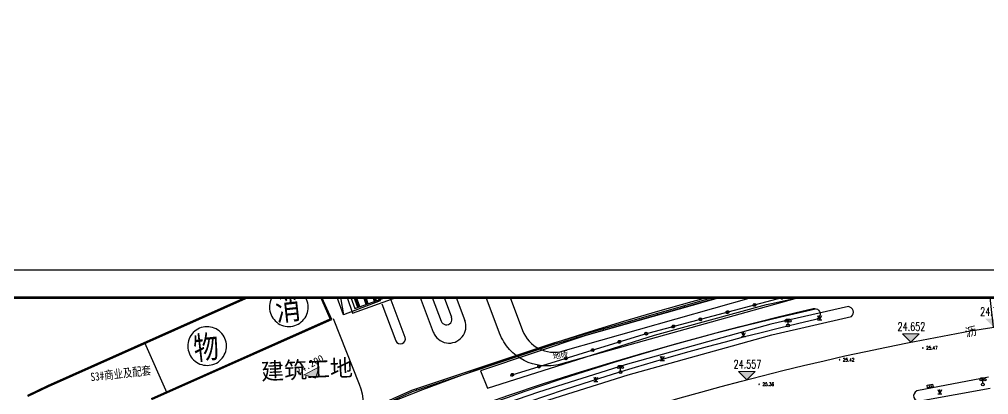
# Model space of a CAD drawing. Extents: x 39519617 to 39520126, y 3727912 to 3728254.
# Drawn here: x 39519866.2 to 39520039.1, y 3728186.7 to 3728253.6 of the extents above; entities that cross this region are included whole.
import ezdxf
from ezdxf.enums import TextEntityAlignment as Align
from ezdxf.xclip import XClip

# ---------------------------------------------------------------- set-up
doc = ezdxf.new("R2010")
doc.units = 0
doc.header["$LTSCALE"] = 1000
doc.header["$MEASUREMENT"] = 0
doc.header["$XCLIPFRAME"] = 2
doc.linetypes.add('ACAD_ISO04W100', pattern=[30, 24, -3, 0, -3])
doc.linetypes.add('X6', pattern=[2, 1, -1])
for name, color, linetype in [('_0DL-道路（外边）', 4, 'Continuous'), ('ASSIST', 7, 'Continuous'), ('PUB_TEXT', 7, 'Continuous'), ('RD-中线', 14, 'Continuous'), ('RD-侧石线', 5, 'Continuous'), ('RD-红线', 7, 'Continuous'), ('RD-绿线', 3, 'Continuous'), ('周边建筑', 7, 'Continuous'), ('周边道路', 7, 'Continuous'), ('图框', 140, 'Continuous'), ('金属', 26, 'Continuous')]:
    doc.layers.add(name, color=color, linetype=linetype)
doc.layers.add('DIM_ELEV', color=3, linetype='Continuous', lineweight=0)
doc.styles.add('-黑体', font='', dxfattribs={"width": 0.8})
doc.styles.add('_TCH_DIM', font='SIMPLEX', dxfattribs={"bigfont": 'GBCBIG'})
doc.styles.add('DIMST', font='', dxfattribs={"width": 0.8})
doc.styles.add('HZ', font='rs.shx', dxfattribs={"width": 0.8, "bigfont": 'hztxt.shx'})
doc.styles.add('宋体', font='')
doc.styles.add('黑体', font='')
doc.styles.get('-黑体').set_extended_font_data('SimHei')
doc.styles.get('DIMST').set_extended_font_data('SimSun')
doc.styles.get('宋体').set_extended_font_data('SimSun')
doc.styles.get('黑体').set_extended_font_data('SimHei')
doc.linetypes.add('1161', pattern='A,0,[149,AAA.SHX,S=0.15,R=0,X=0,Y=0],-1.6', length=1.6)
doc.linetypes.add('444', pattern='A,4.5,[145,AAA.SHX,S=1,R=0,X=0,Y=1],4.5,-0.5,[146,AAA.SHX,S=1,R=0,X=0,Y=0],-0.5', length=10)

# ---------------------------------------------------------------- blocks, each defined once
blk = doc.blocks.new('用地路网图')
at = {"layer": 'RD-中线', "color": 252, "linetype": 'ACAD_ISO04W100', "ltscale": 4, "flags": 128}
blk.add_lwpolyline([(2488.46, 2199.51), (2390.87, 3063.55)], dxfattribs=at)
blk.add_lwpolyline([(2069.38, 1829.5), (2130.38, 1943.02, -0.246105), (2514.71, 2203.19), (4875.05, 2469.76)], format="xyb", dxfattribs=at)
at = {"layer": 'RD-侧石线', "ltscale": 2}
blk.add_lwpolyline([(2456.71, 2202.69, 0.098657), (2273.07, 2121.73, -0.40207), (2252.55, 2124.89), (2244.94, 2134.82, -0.136105), (2216.38, 2205.72), (2202.87, 2325.29, -0.400969), (2215.42, 2341.79, -0.032493), (2447.34, 2363.4, 0.032493)], format="xyb", dxfattribs=at)
at = {"layer": 'RD-侧石线', "ltscale": 2, "flags": 128}
blk.add_lwpolyline([(2098.82, 1856.82), (2141.84, 1936.87, -0.246105), (2516.17, 2190.27), (2931.03, 2237.12)], format="xyb", dxfattribs=at)
at = {"layer": 'RD-红线', "ltscale": 2, "flags": 128}
blk.add_lwpolyline([(2252.38, 2128.39), (2270.21, 2125.74, -0.09826), (2453.13, 2208.74)], format="xyb", dxfattribs=at)
at = {"layer": 'RD-绿线', "ltscale": 4, "flags": 128}
blk.add_lwpolyline([(2264.06, 2113.15, -0.105243), (2456.32, 2202.81, -1), (2456.77, 2200.86, 0.105235), (2265.28, 2111.56)], format="xyb", dxfattribs=at)
blk = doc.blocks.new('周边建筑')
at = {"layer": '周边建筑', "color": 8}
for p, q in [((39519033.98, 3728204.35), (39519018.43, 3728245.59)), ((39519103.46, 3728211.22), (39519123.91, 3728240.23)), ((39519024.57, 3728208.68), (39519052.58, 3728218.56)), ((39519024.97, 3728209.51), (39519051.75, 3728218.95)), ((39519026.99, 3728210.22), (39519024.88, 3728216.16)), ((39519027.18, 3728210.29), (39519025.07, 3728216.22)), ((39519027.37, 3728210.35), (39519025.26, 3728216.29)), ((39519028.49, 3728210.75), (39519026.38, 3728216.68)), ((39519028.68, 3728210.82), (39519026.57, 3728216.75)), ((39519028.86, 3728210.88), (39519026.75, 3728216.82)), ((39519029.99, 3728211.28), (39519027.88, 3728217.21)), ((39519030.17, 3728211.34), (39519028.06, 3728217.28)), ((39519030.36, 3728211.41), (39519028.25, 3728217.34)), ((39519022.05, 3728215.85), (39519024.57, 3728208.68)), ((39519022.89, 3728215.45), (39519024.97, 3728209.51)), ((39519025.5, 3728209.7), (39519023.38, 3728215.63)), ((39519025.68, 3728209.76), (39519023.57, 3728215.69)), ((39519025.87, 3728209.83), (39519023.76, 3728215.76))]:
    blk.add_line(p, q, dxfattribs=at)
at = {"layer": '周边建筑', "color": 8, "linetype": 'Continuous'}
for p, q in [((39519016.87, 3728216.5), (39518970.18, 3728195.72)), ((39519016.87, 3728216.5), (39518970.18, 3728195.72)), ((39519016.82, 3728216.37), (39518970.22, 3728195.63)), ((39519016.77, 3728216.23), (39518970.27, 3728195.54)), ((39519020.59, 3728207.64), (39519016.77, 3728216.23)), ((39519020.72, 3728207.59), (39519016.82, 3728216.37)), ((39519020.86, 3728207.54), (39519016.87, 3728216.5)), ((39519020.86, 3728207.54), (39519016.87, 3728216.5)), ((39518988.7, 3728193.46), (39519020.59, 3728207.64)), ((39518988.74, 3728193.37), (39519020.72, 3728207.59)), ((39518988.78, 3728193.27), (39519020.86, 3728207.54)), ((39518988.78, 3728193.27), (39519020.86, 3728207.54)), ((39518987.45, 3728203.41), (39518991.44, 3728194.45)), ((39518970.18, 3728195.72), (39518966.58, 3728193.98)), ((39518970.18, 3728195.72), (39518966.58, 3728193.98)), ((39518970.22, 3728195.63), (39518966.63, 3728193.89)), ((39518970.27, 3728195.54), (39518966.67, 3728193.8))]:
    blk.add_line(p, q, dxfattribs=at)
at = {"layer": '周边建筑', "color": 8, "flags": 128}
for points in [[(39519103.46, 3728211.22), (39519061.65, 3728199.58, -0.388348), (39519050.81, 3728205.08), (39519033.9, 3728249.92, -0.426415), (39519039.5, 3728261.64), (39519043.03, 3728262.81)], [(39519035.01, 3728258.33), (39519054.9, 3728205.58, 0.389679), (39519062.15, 3728201.92), (39519102.52, 3728213.36)], [(39519021.11, 3728207.7), (39519025.77, 3728196.01, -0.411024), (39519020.84, 3728184.36), (39519001.51, 3728176.4), (39518973.29, 3728161.4), (39518955.71, 3728152.05), (39518944.97, 3728145), (39518926.54, 3728132.93), (39518903.63, 3728136.34)]]:
    blk.add_lwpolyline(points, format="xyb", dxfattribs=at)
for points in [[(39519029.05, 3728248.61), (39519044.6, 3728207.38)], [(39519034.86, 3728216.21), (39519038.98, 3728205.27)], [(39519037.71, 3728214.31), (39519040.37, 3728207.24)], [(39519039.58, 3728215.02), (39519042.24, 3728207.94)], [(39519029.8, 3728210.33), (39519032.3, 3728203.71)]]:
    blk.add_lwpolyline(points, dxfattribs=at)
at = {"layer": '周边建筑', "color": 8}
blk.add_lwpolyline([(39519023.16, 3728227.69), (39519029.51, 3728210.85), (39519022.96, 3728208.38), (39519016.61, 3728225.22)], close=True, dxfattribs=at)
blk.add_lwpolyline([(39519029.51, 3728210.85), (39519019.88, 3728226.45), (39519022.96, 3728208.38)], dxfattribs=at)
for centre, radius, start, end in [((39519013.21, 3728209.74), 3.45, 6.3611, 51.3611), ((39519013.21, 3728209.74), 3.45, 141.3611, 186.3611), ((39519013.21, 3728209.74), 3.45, 186.3611, 231.3611), ((39519013.21, 3728209.74), 3.45, 321.3611, 6.3611), ((39519013.21, 3728209.74), 3.45, 276.3611, 321.3611), ((39519041.79, 3728206.33), 3, 200.6516, 20.6516), ((39519041.31, 3728207.59), 0.999, 200.6516, 20.6516), ((39518998.64, 3728202.8), 3.45, 96.3611, 141.3611), ((39518998.64, 3728202.8), 3.45, 51.3611, 96.3611), ((39518998.64, 3728202.8), 3.45, 6.3611, 51.3611), ((39519013.21, 3728209.74), 3.45, 231.3611, 276.3611), ((39518998.64, 3728202.8), 3.45, 141.3611, 186.3611), ((39519033.11, 3728204.11), 0.904, 206.0588, 15.2422), ((39518998.64, 3728202.8), 3.45, 186.3611, 231.3611), ((39518998.64, 3728202.8), 3.45, 321.3611, 6.3611), ((39518998.64, 3728202.8), 3.45, 276.3611, 321.3611), ((39518998.64, 3728202.8), 3.45, 231.3611, 276.3611)]:
    blk.add_arc(centre, radius, start, end, dxfattribs=at)
at = {"layer": '周边建筑', "color": 8, "style": '-黑体', "width": 0.8}
for s, p in [('消', (39519013.04, 3728209.53)), ('物', (39518998.47, 3728202.58))]:
    blk.add_text(s, height=4.13, rotation=6.3611, dxfattribs=at).set_placement(p, align=Align.MIDDLE_CENTER)
at = {"layer": '周边建筑', "color": 8, "linetype": 'Continuous', "style": 'DIMST', "width": 0.8}
blk.add_text('S3#商业及配套', height=1.5, rotation=6.5045, dxfattribs=at).set_placement((39518977.93, 3728196.52))
blk = doc.blocks.new('sdfgdfgdfgd')
at = {"layer": '周边建筑'}
blk.add_blockref('周边建筑', (1617.87, 1136.53), dxfattribs=at)
at = {"layer": '周边道路'}
ref = blk.add_blockref('用地路网图', (39518268.29, 3727143.2), dxfattribs=at)
XClip(ref).set_block_clipping_path([(1831.3204261735, 1551.0485816798), (3146.3089819103, 2599.2662372519)])
blk = doc.blocks.new('A$C29B70996')
at = {"layer": 'DIM_ELEV'}
for points in [[(272.17, 156.93), (271.54, 158.95), (274.2, 157.55)], [(301.16, 149.21), (300.53, 151.24), (303.18, 149.84)], [(315.45, 144.71), (314.83, 146.74), (317.48, 145.34)]]:
    blk.add_hatch(color=256, dxfattribs=at).paths.add_polyline_path(points)
for p, q in [((272.17, 156.93), (271.54, 158.95)), ((271.54, 158.95), (274.2, 157.55)), ((272.17, 156.93), (274.2, 157.55)), ((301.16, 149.21), (300.53, 151.24)), ((300.53, 151.24), (303.18, 149.84)), ((301.16, 149.21), (303.18, 149.84))]:
    blk.add_line(p, q, dxfattribs=at)
at = {"layer": 'PUB_TEXT', "style": '_TCH_DIM', "width": 0.705882}
for s, p in [('24.557', (271.03, 159.82)), ('24.652', (300.02, 152.11)), ('24.700', (314.31, 147.61))]:
    blk.add_text(s, height=1.488, rotation=332.1854, dxfattribs=at).set_placement(p)
blk = doc.blocks.new('sdefsdf87dfg54f')
at = {"color": 250, "linetype": 'Continuous'}
for p, q in [((520598.18, 3728202), (520634.96, 3728212.44)), ((520598.26, 3728201.76), (520635.02, 3728212.19)), ((520614.12, 3728203.49), (520644.65, 3728211.57)), ((520636.82, 3728208.95), (520652.29, 3728212.3)), ((520626.14, 3728209.68), (520626.08, 3728209.92)), ((520635.91, 3728208.77), (520636.82, 3728208.95)), ((520615.96, 3728203.32), (520635.91, 3728208.77)), ((520621.33, 3728208.31), (520621.27, 3728208.55)), ((520611.71, 3728205.58), (520611.65, 3728205.82)), ((520616.52, 3728206.95), (520616.46, 3728207.19)), ((520606.9, 3728204.22), (520606.84, 3728204.46)), ((520586.17, 3728193.84), (520615.96, 3728203.32)), ((520590.58, 3728196.23), (520614.12, 3728203.49)), ((520602.09, 3728202.85), (520602.03, 3728203.09)), ((520572.68, 3728193.52), (520598.18, 3728202)), ((520572.77, 3728193.29), (520598.26, 3728201.76)), ((520597.3, 3728201.44), (520597.22, 3728201.68)), ((520592.55, 3728199.87), (520592.47, 3728200.1)), ((520583.06, 3728196.71), (520582.98, 3728196.95)), ((520584.89, 3728196.95), (520586.17, 3728193.84)), ((520587.81, 3728198.29), (520587.73, 3728198.52)), ((520578.32, 3728195.13), (520578.24, 3728195.37)), ((520562.7, 3728189.04), (520572.68, 3728193.52)), ((520573.57, 3728193.55), (520573.5, 3728193.79)), ((520562.8, 3728188.81), (520572.77, 3728193.29))]:
    blk.add_line(p, q, dxfattribs=at)
at = {"color": 250, "linetype": 'X6'}
for p, q in [((520637.46, 3728212.45), (520627.33, 3728209.94)), ((520627.33, 3728209.94), (520603.73, 3728203.23)), ((520603.73, 3728203.23), (520584.89, 3728196.95))]:
    blk.add_line(p, q, dxfattribs=at)
at = {"color": 250, "linetype": '1161'}
for p, q in [((520650.52, 3728208.41), (520640.09, 3728206.03)), ((520640.09, 3728206.03), (520636.71, 3728205.26)), ((520636.88, 3728203.38), (520651.11, 3728206.63)), ((520636.71, 3728205.26), (520625.38, 3728202.11)), ((520625.38, 3728202.11), (520610.7, 3728198.03)), ((520629.87, 3728201.43), (520636.88, 3728203.38)), ((520611.23, 3728196.24), (520629.87, 3728201.43)), ((520610.7, 3728198.03), (520595.27, 3728193.12)), ((520595.99, 3728191.4), (520611.23, 3728196.24)), ((520675.5, 3728195.81), (520662.72, 3728193.37)), ((520663.34, 3728191.57), (520675.83, 3728193.87)), ((520595.27, 3728193.12), (520587.84, 3728190.56))]:
    blk.add_line(p, q, dxfattribs=at)
at = {"color": 250}
for p, q in [((520639.42, 3728206.04), (520639.42, 3728206.19)), ((520639.42, 3728206.19), (520640.12, 3728206.19)), ((520639.77, 3728205.29), (520639.77, 3728206.19)), ((520640.12, 3728206.19), (520640.12, 3728206.04)), ((520645.02, 3728206.82), (520645.39, 3728206.07)), ((520645.02, 3728206.07), (520645.77, 3728206.07)), ((520645.39, 3728206.07), (520645.39, 3728206.82)), ((520645.39, 3728206.07), (520645.77, 3728206.82)), ((520631.44, 3728203.81), (520631.82, 3728203.06)), ((520631.82, 3728203.06), (520631.82, 3728203.81)), ((520631.82, 3728203.06), (520632.19, 3728203.81)), ((520631.44, 3728203.06), (520632.19, 3728203.06)), ((520616.96, 3728199.56), (520617.33, 3728198.81)), ((520616.96, 3728198.81), (520617.71, 3728198.81)), ((520617.33, 3728198.81), (520617.33, 3728199.56)), ((520617.33, 3728198.81), (520617.71, 3728199.56)), ((520609.52, 3728197.74), (520609.52, 3728197.89)), ((520609.52, 3728197.89), (520610.22, 3728197.89)), ((520609.87, 3728196.99), (520609.87, 3728197.89)), ((520610.22, 3728197.89), (520610.22, 3728197.74)), ((520605.12, 3728195.81), (520605.5, 3728195.06)), ((520605.5, 3728195.06), (520605.5, 3728195.81)), ((520605.5, 3728195.06), (520605.87, 3728195.81)), ((520674.16, 3728195.54), (520674.16, 3728195.69)), ((520674.16, 3728195.69), (520674.86, 3728195.68)), ((520674.51, 3728194.79), (520674.51, 3728195.69)), ((520674.86, 3728195.68), (520674.86, 3728195.53)), ((520605.12, 3728195.06), (520605.87, 3728195.06)), ((520664.56, 3728194.38), (520665.53, 3728194.58)), ((520664.66, 3728193.89), (520664.56, 3728194.38)), ((520665.64, 3728194.1), (520664.66, 3728193.89)), ((520664.88, 3728194.45), (520664.99, 3728193.96)), ((520665.21, 3728194.52), (520665.31, 3728194.03)), ((520665.53, 3728194.58), (520665.64, 3728194.1)), ((520666.47, 3728193.61), (520666.85, 3728192.86)), ((520666.85, 3728192.86), (520666.85, 3728193.61)), ((520666.85, 3728192.86), (520667.22, 3728193.61)), ((520666.47, 3728192.86), (520667.22, 3728192.86))]:
    blk.add_line(p, q, dxfattribs=at)
at = {"color": 250, "linetype": '1161'}
for centre, radius, start, end in [((520650.39, 3728207.38), 1.03, 313.7999, 82.7646), ((520663.12, 3728192.5), 0.954, 114.9424, 283.6698)]:
    blk.add_arc(centre, radius, start, end, dxfattribs=at)
at = {"color": 250, "linetype": 'Continuous'}
for centre, start, end in [((520663.8, 3728201.03), 0, 180), ((520663.8, 3728201.03), 180, 0), ((520648.95, 3728198.92), 0, 180), ((520648.95, 3728198.92), 180, 0), ((520634.61, 3728194.55), 0, 180), ((520634.61, 3728194.55), 180, 0)]:
    blk.add_arc(centre, 0.05, start, end, dxfattribs=at)
for centre, start_param, end_param in [((520633.81, 3728208.7), 5.756532, 12.039717), ((520638.64, 3728209.98), 5.756532, 12.039717), ((520628.97, 3728207.42), 5.756532, 12.039717), ((520624.14, 3728206.14), 5.756532, 12.039717), ((520614.47, 3728203.58), 5.756532, 12.039717), ((520619.31, 3728204.86), 5.756532, 12.039717), ((520609.69, 3728202.12), 5.79692, 12.080105), ((520604.91, 3728200.65), 5.79692, 12.080105), ((520600.14, 3728199.18), 5.79692, 12.080105), ((520595.36, 3728197.7), 5.79692, 12.080105), ((520590.58, 3728196.23), 5.79692, 12.080105)]:
    blk.add_ellipse(centre, major_axis=(0.177, 0.177), ratio=1, start_param=start_param, end_param=end_param, dxfattribs=at)
at = {"color": 250}
for centre, major_axis, start_param, end_param in [((520639.42, 3728205.84), (0.141, 0.141), 5.497787, 11.780972), ((520640.13, 3728205.84), (0.141, 0.141), 5.497787, 11.780972), ((520639.77, 3728205.04), (-0.177, 0.177), 3.926991, 10.210176), ((520609.52, 3728197.54), (0.141, 0.141), 5.497787, 11.780972), ((520609.87, 3728196.74), (-0.177, 0.177), 3.926991, 10.210176), ((520610.24, 3728197.54), (0.141, 0.141), 5.497787, 11.780972), ((520674.16, 3728195.34), (0.141, 0.141), 5.497787, 11.780972), ((520674.88, 3728195.34), (0.141, 0.141), 5.497787, 11.780972), ((520674.51, 3728194.54), (-0.177, 0.177), 3.926991, 10.210176)]:
    blk.add_ellipse(centre, major_axis=major_axis, ratio=1, start_param=start_param, end_param=end_param, dxfattribs=at)
at = {"color": 250, "linetype": 'Continuous', "style": '宋体'}
for s, height, rotation, p in [('沥', 1.5, 13.1228, (520672.38, 3728203.97)), ('地砖', 1, 14.0261, (520599.17, 3728199.82))]:
    blk.add_text(s, height=height, rotation=rotation, dxfattribs=at).set_placement(p, align=Align.MIDDLE)
at = {"color": 250, "linetype": 'Continuous', "style": 'HZ', "width": 0.8}
for s, p in [('25.47', (520664.4, 3728201.03)), ('25.42', (520649.55, 3728198.92)), ('25.36', (520635.21, 3728194.55))]:
    blk.add_text(s, height=0.6, dxfattribs=at).set_placement(p, align=Align.MIDDLE_LEFT)
at = {"color": 250, "linetype": '444', "style": '宋体'}
blk.add_text('建筑工地', height=3, rotation=2.5015, dxfattribs=at).set_placement((520553.96, 3728197.25), align=Align.MIDDLE)
blk = doc.blocks.new('TK')
at = {"layer": '图框'}
blk.add_lwpolyline([(465375, 548714), (549475, 548714), (549475, 489314), (465375, 489314)], close=True, dxfattribs=at)
blk.add_lwpolyline([(465375, 548714), (549475, 548714), (549475, 489314), (465375, 489314)], close=True, dxfattribs=at)
at = {"layer": '图框', "const_width": 100}
blk.add_lwpolyline([(548475, 490314), (548475, 547714), (467875, 547714), (467875, 490314)], close=True, dxfattribs=at)

msp = doc.modelspace()

# ---------------------------------------------------------------- hatches: boundary and pattern name
at = {"layer": 'DIM_ELEV'}
msp.add_hatch(color=256, dxfattribs=at).paths.add_polyline_path([(39519919.055, 3728189.589), (39519917.028, 3728190.215), (39519919.681, 3728191.615)])

# ---------------------------------------------------------------- linework, layer by layer
for p, q in [((39519917.028, 3728190.215), (39519919.681, 3728191.615)), ((39519919.055, 3728189.589), (39519917.028, 3728190.215)), ((39519919.055, 3728189.589), (39519919.681, 3728191.615))]:
    msp.add_line(p, q, dxfattribs=at)

# ---------------------------------------------------------------- block references
at = {"xscale": 0.005, "yscale": 0.005, "zscale": 0.005}
msp.add_blockref('TK', (39517378.896, 3725465.394), dxfattribs=at)
at = {"layer": '_0DL-道路（外边）', "ltscale": 3, "rotation": 27.81485762088121}
msp.add_blockref('A$C29B70996', (39519828.455, 3727923.538), dxfattribs=at)
at = {"layer": 'ASSIST', "color": 1, "linetype": 'Continuous'}
ref = msp.add_blockref('sdefsdf87dfg54f', (38999363.536, -6.029), dxfattribs=at)
XClip(ref).set_block_clipping_path([(520354.7349407747, 3727922.9909678218), (520722.7349407002, 3728210.0014467258)])
at = {"layer": '金属', "color": 0}
ref = msp.add_blockref('sdfgdfgdfgd', (-716.808, -1143.99), dxfattribs=at)
XClip(ref).set_block_clipping_path([(39520435.0788594857, 3729060.9528963021), (39520803.0788489655, 3729347.9636006849)])

# ---------------------------------------------------------------- texts
at = {"layer": 'PUB_TEXT', "style": '黑体'}
msp.add_text('24.200', height=1.3143, rotation=27.81552, dxfattribs=at).set_placement((39519915.909, 3728190.219))

doc.saveas('drawing.dxf')
